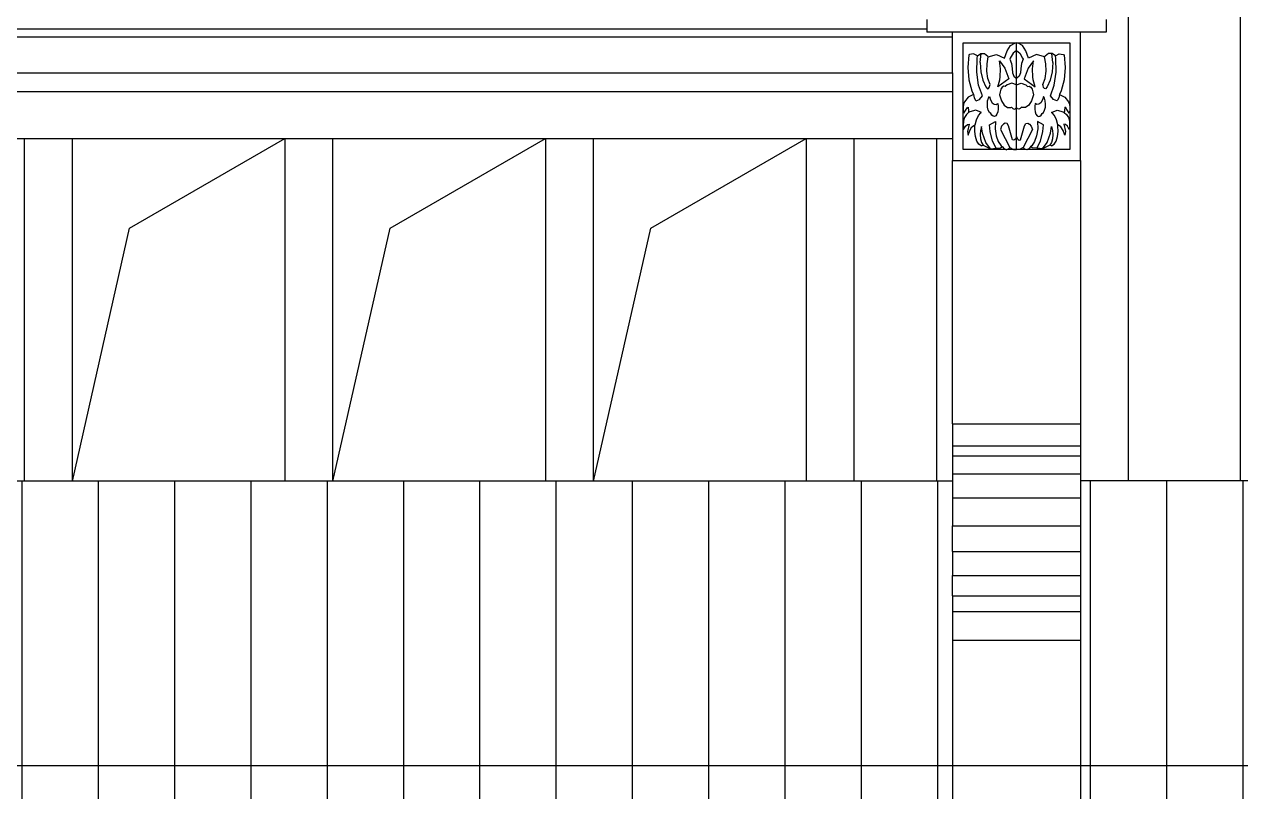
# Model space of a CAD drawing. Extents: x -24961 to 905641, y -154323 to 635957.
# Drawn here: x 402733 to 406528, y -103254 to -100860 of the extents above; entities that cross this region are included whole.
import ezdxf

# ---------------------------------------------------------------- set-up
doc = ezdxf.new("R2010")
doc.units = 0
doc.header["$LTSCALE"] = 1000
doc.header["$MEASUREMENT"] = 0
for name, color, linetype in [('DOTE', 1, 'Continuous'), ('WALL', 9, 'Continuous'), ('建筑_瓦', 8, 'Continuous')]:
    doc.layers.add(name, color=color, linetype=linetype)

msp = doc.modelspace()

# ---------------------------------------------------------------- hatches: boundary and pattern name
at = {"layer": 'WALL'}
h = msp.add_hatch(dxfattribs=at)
h.set_pattern_fill('ANSI31', color=251, scale=150, angle=45)
h.set_pattern_definition([(90, (255564.15, 453306.1), (-238.125, 4e-14), [])])
h.paths.add_polyline_path([(405628.2, -102780.8), (405628.2, -102691.8), (405628.2, -102642.8), (405628.2, -102579.1), (405628.2, -102504.8), (405628.2, -102424.5), (405628.2, -102337.4), (405628.2, -102284.9), (405578.2, -102284.9), (405321.7, -102284.9), (405171.7, -102284.9), (404915.2, -102284.9), (404765.2, -102284.9), (404508.7, -102284.9), (404358.7, -102284.9), (404102.2, -102284.9), (403952.2, -102284.9), (403695.6, -102284.9), (403545.6, -102284.9), (403289.1, -102284.9), (403139.1, -102284.9), (402882.6, -102284.9), (402732.6, -102284.9), (402476.1, -102284.9), (402326.1, -102284.9), (402069.5, -102284.9), (401919.5, -102284.9), (401663, -102284.9), (401513, -102284.9), (401256.5, -102284.9), (401106.5, -102284.9), (400850, -102284.9), (400700, -102284.9), (400443.5, -102284.9), (400293.5, -102284.9), (400036.9, -102284.9), (399886.9, -102284.9), (399630.4, -102284.9), (399480.4, -102284.9), (399223.9, -102284.9), (399073.9, -102284.9), (398817.4, -102284.9), (398667.4, -102284.9), (398410.8, -102284.9), (398260.8, -102284.9), (398004.3, -102284.9), (397854.3, -102284.9), (397597.8, -102284.9), (397447.8, -102284.9), (397191.3, -102284.9), (397041.3, -102284.9), (396784.8, -102284.9), (396634.8, -102284.9), (396378.2, -102284.9), (396228.2, -102284.9), (396228.2, -102693.3), (396228.2, -102762.4), (396228.2, -102793.4), (396228.2, -102849.4), (396228.2, -102924.8), (396228.2, -103011.9), (396228.2, -103092.2), (396228.2, -103166.5), (396228.2, -103230.2), (396228.2, -103279.3), (396228.2, -103368.2), (396228.2, -103571.9), (405628.2, -103571.9)])
h.paths.add_polyline_path([(431128.2, -102780.8), (431128.2, -102691.8), (431128.2, -102642.8), (431128.2, -102579.1), (431128.2, -102504.8), (431128.2, -102424.5), (431128.2, -102337.4), (431128.2, -102284.5), (430978.2, -102284.5), (430629.2, -102284.5), (430479.2, -102284.5), (430130.2, -102284.5), (429980.2, -102284.5), (429631.2, -102284.5), (429481.2, -102284.5), (429132.2, -102284.5), (428982.2, -102284.5), (428633.2, -102284.5), (428483.2, -102284.5), (428134.2, -102284.5), (427984.2, -102284.5), (427635.2, -102284.5), (427485.2, -102284.5), (427136.2, -102284.5), (426986.2, -102284.5), (426637.2, -102284.5), (426487.2, -102284.5), (426138.2, -102284.5), (425988.2, -102284.5), (425639.2, -102284.5), (425489.2, -102284.5), (425140.2, -102284.5), (424990.2, -102284.5), (424641.2, -102284.5), (424491.2, -102284.5), (424142.2, -102284.5), (423992.2, -102284.5), (423643.2, -102284.5), (423493.2, -102284.5), (423144.2, -102284.5), (422994.2, -102284.5), (422645.2, -102284.5), (422495.2, -102284.5), (422146.2, -102284.5), (421996.2, -102284.5), (421647.2, -102284.5), (421497.2, -102284.5), (421148.2, -102284.5), (420998.2, -102284.5), (420649.2, -102284.5), (420499.2, -102284.5), (420150.2, -102284.5), (420000.2, -102284.5), (419651.2, -102284.5), (419501.2, -102284.5), (419152.2, -102284.5), (419002.2, -102284.5), (418653.2, -102284.5), (418503.2, -102284.5), (418154.2, -102284.5), (418004.2, -102284.5), (417655.2, -102284.5), (417505.2, -102284.5), (417156.2, -102284.5), (417006.2, -102284.5), (416657.2, -102284.5), (416507.2, -102284.5), (416158.2, -102284.5), (416008.2, -102284.5), (415659.2, -102284.5), (415509.2, -102284.5), (415160.2, -102284.5), (415010.2, -102284.5), (414661.2, -102284.5), (414511.2, -102284.5), (414162.2, -102284.5), (414012.2, -102284.5), (413663.2, -102284.5), (413513.2, -102284.5), (413164.2, -102284.5), (413014.2, -102284.5), (412665.2, -102284.5), (412515.2, -102284.5), (412166.2, -102284.5), (412016.2, -102284.5), (411667.2, -102284.5), (411517.2, -102284.5), (411168.2, -102284.5), (411018.2, -102284.5), (410669.2, -102284.5), (410519.2, -102284.5), (410170.2, -102284.5), (410020.2, -102284.5), (409671.2, -102284.5), (409521.2, -102284.5), (409172.2, -102284.5), (409022.2, -102284.5), (408673.2, -102284.5), (408523.2, -102284.5), (408174.2, -102284.5), (408024.2, -102284.5), (407675.2, -102284.5), (407525.2, -102284.5), (407176.2, -102284.5), (407026.2, -102284.5), (406677.2, -102284.5), (406527.2, -102284.5), (406178.2, -102284.5), (406028.2, -102284.5), (406028.2, -102337.4), (406028.2, -102424.5), (406028.2, -102504.8), (406028.2, -102579.1), (406028.2, -102642.8), (406028.2, -102691.8), (406028.2, -102780.8), (406028.2, -103335.4), (431128.2, -103335.4)])
h.paths.add_polyline_path([(437828.2, -103011.9), (437828.2, -102924.8), (437828.2, -102849.4), (437828.2, -102793.4), (437828.2, -102762.4), (437828.2, -102693.3), (437828.2, -102284.9), (437678.2, -102284.9), (437418.2, -102284.9), (437268.2, -102284.9), (437008.2, -102284.9), (436858.2, -102284.9), (436598.2, -102284.9), (436448.2, -102284.9), (436188.2, -102284.9), (436038.2, -102284.9), (435778.2, -102284.9), (435628.2, -102284.9), (435368.2, -102284.9), (435218.2, -102284.9), (434958.2, -102284.9), (434808.2, -102284.9), (434548.2, -102284.9), (434398.2, -102284.9), (434138.2, -102284.9), (433988.2, -102284.9), (433728.2, -102284.9), (433578.2, -102284.9), (433318.2, -102284.9), (433168.2, -102284.9), (432908.2, -102284.9), (432758.2, -102284.9), (432498.2, -102284.9), (432348.2, -102284.9), (432088.2, -102284.9), (431938.2, -102284.9), (431678.2, -102284.9), (431528.2, -102284.9), (431528.2, -102337.4), (431528.2, -102424.5), (431528.2, -102504.8), (431528.2, -102579.1), (431528.2, -102642.8), (431528.2, -102691.8), (431528.2, -102780.8), (431528.2, -103571.9), (437828.2, -103571.9), (437828.2, -103368.2), (437828.2, -103279.3), (437828.2, -103230.2), (437828.2, -103166.5), (437828.2, -103092.2)])
h.paths.add_polyline_path([(405610.6, -110854.4), (395817.7, -110854.4), (395722.7, -110854.4), (395712.3, -110859.6), (393422.4, -112004.5), (393688.7, -112004.5), (405610.6, -112004.5), (405610.6, -111973.2), (405610.6, -111944.4), (405610.6, -111836.8), (405610.6, -111738.4), (405610.6, -111718.8), (405610.6, -111694), (405610.6, -111662)])
h.paths.add_polyline_path([(438799.8, -111087.4), (438691.2, -111033.1), (431656.4, -111033.1), (431656.4, -111662), (431656.4, -111694), (431656.4, -111718.8), (431656.4, -111728.3), (431656.4, -111738.4), (431656.4, -111822.3), (431656.4, -111836.8), (431656.4, -111929), (431656.4, -111944.4), (431656.4, -111973.2), (431656.4, -112004.5), (440367.8, -112004.5), (440634, -112004.5)])

# ---------------------------------------------------------------- linework, layer by layer
for p, q in [((406178.2, -102284.5), (406178.2, -100809)), ((405548.2, -100874.6), (396228.2, -100874.6)), ((405548.2, -100844.7), (405548.2, -100874.6)), ((405548.2, -100874.6), (405548.2, -100884.5)), ((406108.2, -100844.7), (406108.2, -100884.5)), ((405628.2, -100900.2), (396228.2, -100900.2)), ((405628.2, -100884.5), (405548.2, -100884.5)), ((405628.2, -100900.2), (405628.2, -100884.5)), ((406028.2, -100884.5), (405628.2, -100884.5)), ((405628.2, -101011.3), (405628.2, -100900.2)), ((406028.2, -101284.5), (406028.2, -100884.5)), ((406108.2, -100884.5), (406028.2, -100884.5)), ((405661.9, -101118.3), (405661.9, -100918.2)), ((405661.9, -100918.2), (405828.2, -100918.2)), ((405791, -100965.4), (405798.8, -100942.7)), ((405798.8, -100942.7), (405809.8, -100926.5)), ((405817.6, -100950), (405809, -100965.2)), ((405809.8, -100926.5), (405822.8, -100918.7)), ((405828.2, -100941.2), (405817.6, -100950)), ((405822.8, -100918.7), (405828.2, -100918.2)), ((405833.7, -100918.7), (405828.2, -100918.2)), ((405828.2, -100941.2), (405828.2, -100918.2)), ((405828.2, -100918.2), (405994.6, -100918.2)), ((405828.2, -101028.5), (405828.2, -100941.2)), ((405828.2, -100941.2), (405838.8, -100950)), ((405846.7, -100926.5), (405833.7, -100918.7)), ((405838.8, -100950), (405847.5, -100965.2)), ((405857.7, -100942.7), (405846.7, -100926.5)), ((405865.5, -100965.4), (405857.7, -100942.7)), ((405994.6, -100918.2), (405994.6, -101118.3)), ((405679.7, -100955.5), (405676.5, -100994.3)), ((405682.1, -100954), (405679.7, -100955.5)), ((405694.6, -100951.8), (405682.1, -100954)), ((405706.7, -100958.7), (405694.6, -100951.8)), ((405704.5, -101008.9), (405705.7, -100966.9)), ((405705.7, -100966.9), (405706.7, -100958.7)), ((405706.7, -100958.7), (405717.1, -100951.2)), ((405715.2, -100979.1), (405718.2, -100951.2)), ((405715.2, -100979.1), (405716.7, -101007.8)), ((405717.1, -100951.2), (405718.2, -100951.2)), ((405718.2, -100951.2), (405728.1, -100951.4)), ((405728.1, -100951.4), (405738.5, -100959.1)), ((405735.8, -101006.4), (405736.3, -100983.2)), ((405736.3, -100983.2), (405740.4, -100961.5)), ((405738.5, -100959.1), (405740.4, -100961.5)), ((405740.4, -100961.5), (405765.8, -100954.5)), ((405765.8, -100954.5), (405791, -100965.4)), ((405778.4, -100998.6), (405775.1, -100974.2)), ((405775.1, -100974.2), (405792.1, -100997)), ((405809, -100965.2), (405807.5, -100968.9)), ((405807.5, -100968.9), (405812.6, -100982.1)), ((405812.6, -100982.1), (405815.2, -100997.9)), ((405843.9, -100982.1), (405841.3, -100997.9)), ((405848.9, -100968.9), (405843.9, -100982.1)), ((405847.5, -100965.2), (405848.9, -100968.9)), ((405881.4, -100974.2), (405864.4, -100997)), ((405890.6, -100954.5), (405865.5, -100965.4)), ((405878, -100998.6), (405881.4, -100974.2)), ((405916.1, -100961.5), (405890.6, -100954.5)), ((405918, -100959.1), (405916.1, -100961.5)), ((405920.2, -100983.2), (405916.1, -100961.5)), ((405928.3, -100951.4), (405918, -100959.1)), ((405920.6, -101006.4), (405920.2, -100983.2)), ((405938.3, -100951.2), (405928.3, -100951.4)), ((405941.3, -100979.1), (405938.3, -100951.2)), ((405939.4, -100951.2), (405938.3, -100951.2)), ((405949.7, -100958.7), (405939.4, -100951.2)), ((405941.3, -100979.1), (405939.7, -101007.8)), ((405949.7, -100958.7), (405961.8, -100951.8)), ((405950.8, -100966.9), (405949.7, -100958.7)), ((405952, -101008.9), (405950.8, -100966.9)), ((405961.8, -100951.8), (405974.3, -100954)), ((405974.3, -100954), (405976.7, -100955.5)), ((405976.7, -100955.5), (405980, -100994.3)), ((396339.3, -101011.3), (405628.2, -101011.3)), ((405628.2, -101011.3), (405628.2, -101069.9)), ((405676.5, -100994.3), (405679.7, -101033.1)), ((405710.2, -101049.3), (405704.5, -101008.9)), ((405716.7, -101007.8), (405722.8, -101033.9)), ((405739.1, -101028.7), (405735.8, -101006.4)), ((405776.2, -101033.6), (405777.7, -101023.9)), ((405777.7, -101023.9), (405778.4, -100998.6)), ((405792.1, -100997), (405804.4, -101030)), ((405815.2, -100997.9), (405815.4, -101011.3)), ((405815.4, -101011.3), (405820.4, -101021.6)), ((405820.4, -101021.6), (405826.8, -101027.9)), ((405836.1, -101021.6), (405829.6, -101027.9)), ((405841.1, -101011.3), (405836.1, -101021.6)), ((405841.3, -100997.9), (405841.1, -101011.3)), ((405864.4, -100997), (405852, -101030)), ((405878.8, -101023.9), (405878, -100998.6)), ((405880.3, -101033.6), (405878.8, -101023.9)), ((405917.4, -101028.7), (405920.6, -101006.4)), ((405939.7, -101007.8), (405933.7, -101033.9)), ((405946.2, -101049.3), (405952, -101008.9)), ((405980, -100994.3), (405976.8, -101033.1)), ((405679.7, -101033.1), (405688.9, -101067.6)), ((405722.2, -101083.5), (405710.2, -101049.3)), ((405722.8, -101033.9), (405732.6, -101054.6)), ((405732.6, -101054.6), (405737.4, -101060.9)), ((405737.4, -101060.9), (405740.7, -101060.4)), ((405745.7, -101047.5), (405739.1, -101028.7)), ((405740.7, -101060.4), (405743.5, -101057)), ((405743.5, -101057), (405745.3, -101051.3)), ((405745.3, -101051.3), (405745.7, -101047.5)), ((405804.4, -101030), (405769.9, -101055.4)), ((405769.9, -101055.4), (405776.2, -101033.6)), ((405779.8, -101062.1), (405777, -101070.2)), ((405783.8, -101056.2), (405779.8, -101062.1)), ((405788.5, -101053.3), (405783.8, -101056.2)), ((405793.3, -101053.6), (405788.5, -101053.3)), ((405798.9, -101048.9), (405793.3, -101053.6)), ((405813.5, -101043.8), (405798.9, -101048.9)), ((405828.2, -101048.8), (405813.5, -101043.8)), ((405826.8, -101027.9), (405828.2, -101028.5)), ((405829.6, -101027.9), (405828.2, -101028.5)), ((405828.2, -101048.8), (405828.2, -101028.5)), ((405828.2, -101048.8), (405842.9, -101043.8)), ((405828.2, -101119.2), (405828.2, -101048.8)), ((405842.9, -101043.8), (405857.6, -101048.9)), ((405852, -101030), (405886.6, -101055.4)), ((405857.6, -101048.9), (405863.1, -101053.6)), ((405863.1, -101053.6), (405868, -101053.3)), ((405868, -101053.3), (405872.7, -101056.2)), ((405872.7, -101056.2), (405876.7, -101062.1)), ((405876.7, -101062.1), (405879.5, -101070.2)), ((405886.6, -101055.4), (405880.3, -101033.6)), ((405910.7, -101047.5), (405917.4, -101028.7)), ((405911.1, -101051.3), (405910.7, -101047.5)), ((405913, -101057), (405911.1, -101051.3)), ((405915.8, -101060.4), (405913, -101057)), ((405919.1, -101060.9), (405915.8, -101060.4)), ((405923.9, -101054.6), (405919.1, -101060.9)), ((405933.7, -101033.9), (405923.9, -101054.6)), ((405934.3, -101083.5), (405946.2, -101049.3)), ((405976.8, -101033.1), (405967.5, -101067.6)), ((396440.8, -101069.9), (405628.2, -101069.9)), ((405628.2, -101069.9), (405628.2, -101216.6)), ((405665.9, -101101.5), (405663.2, -101109.3)), ((405677.6, -101087.2), (405665.9, -101101.5)), ((405694.1, -101079.3), (405677.6, -101087.2)), ((405688.9, -101067.6), (405694.1, -101079.3)), ((405694.1, -101079.3), (405696.4, -101089.1)), ((405696.4, -101089.1), (405700.3, -101096.3)), ((405700.3, -101096.3), (405702.7, -101098.6)), ((405702.7, -101098.6), (405713.1, -101094.6)), ((405713.1, -101094.6), (405722.2, -101083.5)), ((405737.4, -101108.7), (405738.3, -101098.8)), ((405738.3, -101098.8), (405740.8, -101090.1)), ((405740.8, -101090.1), (405743.7, -101084.7)), ((405743.7, -101084.7), (405747.2, -101096)), ((405747.2, -101096), (405752.2, -101104.5)), ((405777, -101070.2), (405775.6, -101079.8)), ((405775.6, -101079.8), (405781.5, -101098.3)), ((405781.5, -101098.3), (405790, -101111.9)), ((405875, -101098.3), (405866.5, -101111.9)), ((405880.9, -101079.8), (405875, -101098.3)), ((405879.5, -101070.2), (405880.9, -101079.8)), ((405909.3, -101096), (405904.3, -101104.5)), ((405912.8, -101084.7), (405909.3, -101096)), ((405915.7, -101090.1), (405912.8, -101084.7)), ((405918.2, -101098.8), (405915.7, -101090.1)), ((405919.1, -101108.7), (405918.2, -101098.8)), ((405943.3, -101094.6), (405934.3, -101083.5)), ((405953.7, -101098.6), (405943.3, -101094.6)), ((405956.2, -101096.3), (405953.7, -101098.6)), ((405960.1, -101089.1), (405956.2, -101096.3)), ((405962.4, -101079.3), (405960.1, -101089.1)), ((405967.5, -101067.6), (405962.4, -101079.3)), ((405962.4, -101079.3), (405978.9, -101087.2)), ((405978.9, -101087.2), (405990.6, -101101.5)), ((405990.6, -101101.5), (405993.3, -101109.3)), ((405663.2, -101109.3), (405661.9, -101118.3)), ((405661.9, -101118.3), (405662.1, -101127.8)), ((405661.9, -101250.8), (405661.9, -101118.3)), ((405662.1, -101127.8), (405663.8, -101136.6)), ((405663.8, -101136.6), (405674.7, -101120.3)), ((405679, -101135.4), (405671.9, -101140.8)), ((405674.7, -101120.3), (405677.1, -101118.1)), ((405677.1, -101118.1), (405678.9, -101130.3)), ((405678.9, -101130.3), (405679, -101135.4)), ((405682.5, -101132.8), (405679, -101135.4)), ((405700.9, -101127.5), (405682.5, -101132.8)), ((405719, -101135.3), (405700.9, -101127.5)), ((405709.3, -101144.3), (405717.3, -101136.2)), ((405717.3, -101136.2), (405719, -101135.3)), ((405738.1, -101118.7), (405737.4, -101108.7)), ((405740.3, -101127.6), (405738.1, -101118.7)), ((405743.9, -101134.5), (405740.3, -101127.6)), ((405748.4, -101138.6), (405743.9, -101134.5)), ((405751.1, -101143.2), (405748.4, -101138.6)), ((405752.2, -101104.5), (405758.3, -101109.3)), ((405758.3, -101109.3), (405764.9, -101109.7)), ((405767.4, -101139.9), (405763.8, -101145)), ((405764.9, -101109.7), (405769.9, -101106.8)), ((405770.1, -101132.8), (405767.4, -101139.9)), ((405769.9, -101106.8), (405771.4, -101115.3)), ((405771.4, -101124.3), (405770.1, -101132.8)), ((405771.4, -101115.3), (405771.4, -101124.3)), ((405790, -101111.9), (405800.2, -101119.2)), ((405800.2, -101119.2), (405811, -101119.3)), ((405811, -101119.3), (405813.1, -101118.5)), ((405813.1, -101118.5), (405816.6, -101122.7)), ((405816.6, -101122.7), (405820.6, -101124.3)), ((405820.6, -101124.3), (405824.6, -101123.1)), ((405824.6, -101123.1), (405828.2, -101119.2)), ((405831.8, -101123.1), (405828.2, -101119.2)), ((405828.2, -101210.2), (405828.2, -101119.2)), ((405835.9, -101124.3), (405831.8, -101123.1)), ((405839.9, -101122.7), (405835.9, -101124.3)), ((405843.4, -101118.5), (405839.9, -101122.7)), ((405845.5, -101119.3), (405843.4, -101118.5)), ((405856.3, -101119.2), (405845.5, -101119.3)), ((405866.5, -101111.9), (405856.3, -101119.2)), ((405885.1, -101115.3), (405885, -101124.3)), ((405885, -101124.3), (405886.4, -101132.8)), ((405886.6, -101106.8), (405885.1, -101115.3)), ((405886.4, -101132.8), (405889.1, -101139.9)), ((405891.6, -101109.7), (405886.6, -101106.8)), ((405889.1, -101139.9), (405892.7, -101145)), ((405898.2, -101109.3), (405891.6, -101109.7)), ((405904.3, -101104.5), (405898.2, -101109.3)), ((405905.3, -101143.2), (405908.1, -101138.6)), ((405908.1, -101138.6), (405912.5, -101134.5)), ((405912.5, -101134.5), (405916.1, -101127.6)), ((405916.1, -101127.6), (405918.4, -101118.7)), ((405918.4, -101118.7), (405919.1, -101108.7)), ((405937.4, -101135.3), (405955.6, -101127.5)), ((405939.2, -101136.2), (405937.4, -101135.3)), ((405947.2, -101144.3), (405939.2, -101136.2)), ((405955.6, -101127.5), (405974, -101132.8)), ((405974, -101132.8), (405977.5, -101135.4)), ((405977.6, -101130.3), (405977.5, -101135.4)), ((405977.5, -101135.4), (405984.5, -101140.8)), ((405979.3, -101118.1), (405977.6, -101130.3)), ((405981.8, -101120.3), (405979.3, -101118.1)), ((405992.7, -101136.6), (405981.8, -101120.3)), ((405994.4, -101127.8), (405992.7, -101136.6)), ((405993.3, -101109.3), (405994.6, -101118.3)), ((405994.6, -101118.3), (405994.4, -101127.8)), ((405994.6, -101118.3), (405994.6, -101250.8)), ((405663, -101161.2), (405662.3, -101178.1)), ((405662.3, -101178.1), (405663.3, -101188)), ((405666.2, -101150.7), (405663, -101161.2)), ((405663.3, -101188), (405668.9, -101178)), ((405671.9, -101140.8), (405666.2, -101150.7)), ((405668.9, -101178), (405675.8, -101172.5)), ((405680.3, -101171.7), (405675.2, -101194.1)), ((405675.8, -101172.5), (405680.3, -101171.7)), ((405689.3, -101180.1), (405697.5, -101174.5)), ((405697.5, -101174.5), (405699.2, -101174)), ((405698, -101193.8), (405698.7, -101177.2)), ((405698.7, -101177.2), (405699.2, -101174)), ((405699.2, -101174), (405703, -101157.4)), ((405703, -101157.4), (405709.3, -101144.3)), ((405743.7, -101173.4), (405762.6, -101163.6)), ((405745.8, -101193.9), (405743.7, -101173.4)), ((405755.2, -101146.7), (405751.1, -101143.2)), ((405759.5, -101147.3), (405755.2, -101146.7)), ((405763.8, -101145), (405759.5, -101147.3)), ((405762.6, -101163.6), (405762.1, -101186)), ((405782, -101177.9), (405778.2, -101187.9)), ((405787.3, -101171), (405782, -101177.9)), ((405793.3, -101168), (405787.3, -101171)), ((405799.5, -101169.4), (405793.3, -101168)), ((405803, -101176.8), (405799.5, -101169.4)), ((405816, -101220.6), (405803, -101176.8)), ((405840.4, -101220.6), (405853.5, -101176.8)), ((405853.5, -101176.8), (405857, -101169.4)), ((405857, -101169.4), (405863.2, -101168)), ((405863.2, -101168), (405869.2, -101171)), ((405869.2, -101171), (405874.5, -101177.9)), ((405874.5, -101177.9), (405878.3, -101187.9)), ((405892.7, -101145), (405896.9, -101147.3)), ((405912.8, -101173.4), (405893.9, -101163.6)), ((405893.9, -101163.6), (405894.4, -101186)), ((405896.9, -101147.3), (405901.3, -101146.7)), ((405901.3, -101146.7), (405905.3, -101143.2)), ((405910.7, -101193.9), (405912.8, -101173.4)), ((405953.5, -101157.4), (405947.2, -101144.3)), ((405957.3, -101174), (405953.5, -101157.4)), ((405957.7, -101177.2), (405957.3, -101174)), ((405959, -101174.5), (405957.3, -101174)), ((405958.5, -101193.8), (405957.7, -101177.2)), ((405967.1, -101180.1), (405959, -101174.5)), ((405980.7, -101172.5), (405976.2, -101171.7)), ((405976.2, -101171.7), (405981.3, -101194.1)), ((405987.6, -101178), (405980.7, -101172.5)), ((405984.5, -101140.8), (405990.3, -101150.7)), ((405993.1, -101188), (405987.6, -101178)), ((405990.3, -101150.7), (405993.5, -101161.2)), ((405994.1, -101178.1), (405993.1, -101188)), ((405993.5, -101161.2), (405994.1, -101178.1)), ((402476.1, -101216.6), (402732.6, -101216.6)), ((402732.6, -101216.6), (402882.6, -101216.6)), ((402882.6, -101216.6), (403139.1, -101216.6)), ((403139.1, -101216.6), (403289.1, -101216.6)), ((403289.1, -101216.6), (403545.6, -101216.6)), ((403545.6, -101216.6), (403695.6, -101216.6)), ((403695.6, -101216.6), (403952.2, -101216.6)), ((403952.2, -101216.6), (404102.2, -101216.6)), ((404102.2, -101216.6), (404358.7, -101216.6)), ((404358.7, -101216.6), (404508.7, -101216.6)), ((404508.7, -101216.6), (404765.2, -101216.6)), ((404765.2, -101216.6), (404915.2, -101216.6)), ((404915.2, -101216.6), (405171.7, -101216.6)), ((405171.7, -101216.6), (405321.7, -101216.6)), ((405321.7, -101216.6), (405578.2, -101216.6)), ((405578.2, -101216.6), (405628.2, -101216.6)), ((405578.2, -101216.6), (405578.2, -102284.9)), ((405628.2, -101216.6), (405628.2, -101284.5)), ((405675.2, -101194.1), (405677.7, -101205.6)), ((405677.7, -101205.6), (405682.5, -101190.9)), ((405682.5, -101190.9), (405689.3, -101180.1)), ((405699.9, -101210), (405698, -101193.8)), ((405704.4, -101224), (405699.9, -101210)), ((405715.8, -101190.9), (405715, -101204)), ((405715, -101204), (405716.3, -101216.9)), ((405718.7, -101179.1), (405715.8, -101190.9)), ((405722.3, -101199.4), (405718.7, -101179.1)), ((405732.5, -101228.4), (405722.3, -101199.4)), ((405753.6, -101224.9), (405745.8, -101193.9)), ((405762.1, -101186), (405765.2, -101207.4)), ((405765.2, -101207.4), (405771.6, -101225.5)), ((405778.2, -101187.9), (405807.5, -101244.2)), ((405826, -101215.9), (405823, -101219.7)), ((405828.2, -101210.2), (405826, -101215.9)), ((405828.2, -101250.1), (405828.2, -101210.2)), ((405828.2, -101210.2), (405830.5, -101215.9)), ((405830.5, -101215.9), (405833.5, -101219.7)), ((405878.3, -101187.9), (405849, -101244.2)), ((405891.2, -101207.4), (405884.9, -101225.5)), ((405894.4, -101186), (405891.2, -101207.4)), ((405902.9, -101224.9), (405910.7, -101193.9)), ((405924, -101228.4), (405934.2, -101199.4)), ((405934.2, -101199.4), (405937.8, -101179.1)), ((405937.8, -101179.1), (405940.6, -101190.9)), ((405941.5, -101204), (405940.2, -101216.9)), ((405940.6, -101190.9), (405941.5, -101204)), ((405952.1, -101224), (405956.6, -101210)), ((405956.6, -101210), (405958.5, -101193.8)), ((405974, -101190.9), (405967.1, -101180.1)), ((405978.7, -101205.6), (405974, -101190.9)), ((405981.3, -101194.1), (405978.7, -101205.6)), ((405794.6, -101250.8), (405661.9, -101250.8)), ((405710.8, -101234.2), (405704.4, -101224)), ((405718.5, -101239.5), (405710.8, -101234.2)), ((405716.3, -101216.9), (405719.5, -101228.2)), ((405718.5, -101239.5), (405724.4, -101236.8)), ((405719.5, -101228.2), (405724.4, -101236.8)), ((405724.4, -101236.8), (405746.8, -101248.7)), ((405746.8, -101248.7), (405732.5, -101228.4)), ((405746.8, -101248.7), (405764.5, -101246.7)), ((405764.5, -101246.7), (405753.6, -101224.9)), ((405764.5, -101246.7), (405778.2, -101245.2)), ((405771.6, -101225.5), (405780.5, -101238.5)), ((405778.2, -101245.2), (405784.6, -101241.9)), ((405780.5, -101238.5), (405784.6, -101241.9)), ((405784.6, -101241.9), (405789.8, -101248.6)), ((405789.8, -101248.6), (405794.6, -101250.8)), ((405794.6, -101250.8), (405795.8, -101251.4)), ((405795.8, -101251.4), (405798.1, -101250.8)), ((405798.1, -101250.8), (405802, -101249.8)), ((405858.3, -101250.8), (405798.1, -101250.8)), ((405802, -101249.8), (405807.5, -101244.2)), ((405807.5, -101244.2), (405818.8, -101250.6)), ((405819.6, -101221.4), (405816, -101220.6)), ((405818.8, -101250.6), (405828.2, -101250.1)), ((405823, -101219.7), (405819.6, -101221.4)), ((405837.6, -101250.6), (405828.2, -101250.1)), ((405833.5, -101219.7), (405836.9, -101221.4)), ((405836.9, -101221.4), (405840.4, -101220.6)), ((405849, -101244.2), (405837.6, -101250.6)), ((405854.5, -101249.8), (405849, -101244.2)), ((405858.3, -101250.8), (405854.5, -101249.8)), ((405860.6, -101251.4), (405858.3, -101250.8)), ((405861.9, -101250.8), (405860.6, -101251.4)), ((405866.7, -101248.6), (405861.9, -101250.8)), ((405994.6, -101250.8), (405861.9, -101250.8)), ((405871.9, -101241.9), (405866.7, -101248.6)), ((405876, -101238.5), (405871.9, -101241.9)), ((405878.2, -101245.2), (405871.9, -101241.9)), ((405884.9, -101225.5), (405876, -101238.5)), ((405891.9, -101246.7), (405878.2, -101245.2)), ((405891.9, -101246.7), (405902.9, -101224.9)), ((405909.6, -101248.7), (405891.9, -101246.7)), ((405909.6, -101248.7), (405924, -101228.4)), ((405932.1, -101236.8), (405909.6, -101248.7)), ((405937, -101228.2), (405932.1, -101236.8)), ((405937.9, -101239.5), (405932.1, -101236.8)), ((405940.2, -101216.9), (405937, -101228.2)), ((405937.9, -101239.5), (405945.7, -101234.2)), ((405945.7, -101234.2), (405952.1, -101224)), ((405628.2, -101284.5), (406028.2, -101284.5)), ((405628.2, -102105.9), (405628.2, -101284.5)), ((406028.2, -101284.5), (406028.2, -102105.9)), ((405628.2, -102105.9), (406028.2, -102105.9)), ((405628.2, -102105.9), (405628.2, -102175)), ((406028.2, -102105.9), (406028.2, -102175)), ((405628.2, -102175), (406028.2, -102175)), ((405628.2, -102175), (405628.2, -102206)), ((406028.2, -102175), (406028.2, -102206)), ((405628.2, -102206), (405628.2, -102262)), ((405628.2, -102206), (406028.2, -102206)), ((406028.2, -102206), (406028.2, -102262)), ((405628.2, -102262), (406028.2, -102262)), ((405628.2, -102262), (405628.2, -102284.9)), ((406028.2, -102262), (406028.2, -102284.5)), ((402732.6, -102284.9), (402476.1, -102284.9)), ((402882.6, -102284.9), (402732.6, -102284.9)), ((403139.1, -102284.9), (402882.6, -102284.9)), ((403289.1, -102284.9), (403139.1, -102284.9)), ((403545.6, -102284.9), (403289.1, -102284.9)), ((403695.6, -102284.9), (403545.6, -102284.9)), ((403952.2, -102284.9), (403695.6, -102284.9)), ((404102.2, -102284.9), (403952.2, -102284.9)), ((404358.7, -102284.9), (404102.2, -102284.9)), ((404508.7, -102284.9), (404358.7, -102284.9)), ((404765.2, -102284.9), (404508.7, -102284.9)), ((404915.2, -102284.9), (404765.2, -102284.9)), ((405171.7, -102284.9), (404915.2, -102284.9)), ((405321.7, -102284.9), (405171.7, -102284.9)), ((405578.2, -102284.9), (405321.7, -102284.9)), ((405628.2, -102284.9), (405578.2, -102284.9)), ((405628.2, -102284.9), (405628.2, -102337.4)), ((406178.2, -102284.5), (406028.2, -102284.5)), ((406028.2, -102284.5), (406028.2, -102337.4)), ((406527.2, -102284.5), (406178.2, -102284.5)), ((406677.2, -102284.5), (406527.2, -102284.5)), ((405628.2, -102337.4), (406028.2, -102337.4)), ((405628.2, -102337.4), (405628.2, -102424.5)), ((406028.2, -102337.4), (406028.2, -102424.5)), ((405628.2, -102424.5), (406028.2, -102424.5)), ((405628.2, -102504.8), (405628.2, -102424.5)), ((406028.2, -102424.5), (406028.2, -102504.8)), ((405628.2, -102504.8), (406028.2, -102504.8)), ((405628.2, -102504.8), (405628.2, -102579.1)), ((406028.2, -102504.8), (406028.2, -102579.1)), ((405628.2, -102579.1), (406028.2, -102579.1)), ((405628.2, -102642.8), (405628.2, -102579.1)), ((406028.2, -102579.1), (406028.2, -102642.8)), ((405628.2, -102642.8), (406028.2, -102642.8)), ((405628.2, -102642.8), (405628.2, -102691.8)), ((406028.2, -102642.8), (406028.2, -102691.8)), ((405628.2, -102691.8), (405628.2, -102780.8)), ((405628.2, -102691.8), (406028.2, -102691.8)), ((406028.2, -102691.8), (406028.2, -102780.8)), ((405628.2, -102780.8), (406028.2, -102780.8)), ((405628.2, -102780.8), (405628.2, -103571.9)), ((406028.2, -102780.8), (406028.2, -103335.4))]:
    msp.add_line(p, q)
at = {"layer": 'DOTE'}
msp.add_line((392103, -103171.9), (443041.3, -103171.9), dxfattribs=at)
at = {"layer": '建筑_瓦'}
for p, q in [((406527.2, -102284.5), (406527.2, -99329.2)), ((402732.6, -101216.6), (402732.6, -102284.9)), ((402882.6, -102284.9), (402882.6, -101216.6)), ((403545.6, -101216.6), (403545.6, -102284.9)), ((403695.6, -102284.9), (403695.6, -101216.6)), ((404358.7, -101216.6), (404358.7, -102284.9)), ((404508.7, -102284.9), (404508.7, -101216.6)), ((405171.7, -101216.6), (405171.7, -102284.9)), ((405321.7, -102284.9), (405321.7, -101216.6))]:
    msp.add_line(p, q, dxfattribs=at)
for points in [[(402882.6, -102284.9), (403060.9, -101496), (403545.6, -101216.6)], [(403695.6, -102284.9), (403873.9, -101496), (404358.7, -101216.6)], [(404508.7, -102284.9), (404686.9, -101496), (405171.7, -101216.6)]]:
    msp.add_lwpolyline(points, dxfattribs=at)

doc.saveas('drawing.dxf')
